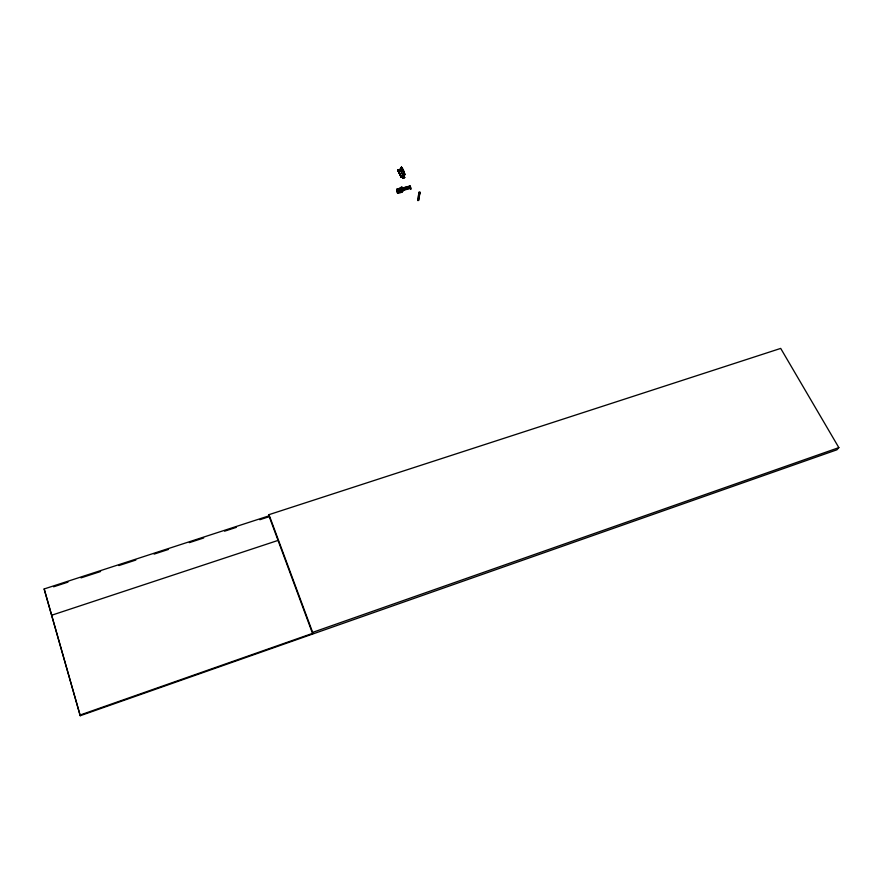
<?xml version="1.0" encoding="UTF-8"?>
<svg xmlns="http://www.w3.org/2000/svg" width="883" height="883" viewBox="0 0 883 883"><rect width="100%" height="100%" fill="white"/><g stroke="black" fill="none" stroke-linecap="round" stroke-linejoin="round"><path stroke-width="1.32" d="M79.945 715.087L312.516 633.387L268.962 515.86L44.15 588.961L80.232 715.727L836.918 449.8L838.85 447.626L780.704 348.41L268.995 514.657L268.951 516.743L259.812 519.723M312.427 634.126L312.637 632.383L268.995 514.657M402.107 191.666C392.118 193.874 404.513 193.432 402.769 190.033L401.522 187.858L402.571 190.474L401.268 187.913L396.942 189.657L398.189 192.141L398.542 190.982L401.92 190.077M404.679 177.351L402.758 177.958C402.03 173.41 401.732 181.147 404.381 176.501A4.327 2.296 -25.9 0 0 404.293 176.346L401.114 177.019L397.803 170.066L401.213 176.986L397.814 170.066L400.97 169.37A4.316 2.318 -26 0 1 401.07 169.547L401.29 170.165M397.151 190.408L397.35 188.951L401.346 187.869L402.725 190.761L402.736 190.011L410.584 187.902M400.341 169.139L400.705 168.708A5.132 2.748 -26.2 0 1 400.86 168.289L400.86 168.289A5.364 2.87 -26.2 0 0 400.683 168.708L401.092 170.861L400.65 169.635A3.83 2.053 -26 0 0 400.584 169.58L397.803 170.066L401.114 177.019C405.264 174.878 404.657 178.962 403.178 177.847L402.714 176.501L403.178 177.847M400.043 169.459L403.343 176.412M401.014 167.98C401.401 165.132 405.86 173.62 404.171 175.22A5.375 2.859 -26.2 0 0 403.995 175.662L401.114 177.019L397.814 170.066L400.992 168.929M397.041 189.238C400.628 193.2 395.087 194.988 397.516 189.26M397.372 188.962L397.295 190.827M397.791 192.814L397.968 191.302M398.255 192.814L398.189 191.567M397.88 192.77L398.652 189.514L401.853 186.644L401.533 188.675L398.575 191.545M396.82 190.684L398.233 192.858M396.975 189.492L398.299 191.975L410.639 188.2M401.18 189.779L401.522 187.858M402.67 190.905L401.82 188.035M402.35 190.154L402.173 191.898L402.758 190.231M417.946 200.551L418.774 193.476L417.946 200.551L418.619 200.364L419.767 193.94L419.094 194.128M418.619 200.364L419.458 193.289M419.006 193.145C417.847 195.044 420.562 193.885 420.198 192.262C419.226 190.827 417.979 193.311 419.789 193.024M400.97 170.607L400.551 169.337M400.915 169.415L400.838 168.995A5.364 2.87 -26.2 0 1 400.981 168.576L401.158 168.256M404.072 177.097L404.006 176.755A3.841 2.042 -25.9 0 0 403.906 176.556L404.006 175.651A5.143 2.726 -26.2 0 1 404.171 175.22L404.403 174.735M403.95 176.114L404.37 175.574A4.757 2.528 -26.2 0 1 404.535 175.187L404.668 174.867M404.204 177.384L403.73 175.938M403.686 176.092L403.873 175.364A5.375 2.859 -26.2 0 1 404.017 174.944L404.469 174.128M401.953 190.011L401.279 188.598L401.622 191.158M401.257 188.576L401.003 189.812L398.895 190.32M401.037 168.808L401.059 168.642A4.746 2.539 -26.2 0 1 401.224 168.245L401.721 167.284L401.003 167.969M397.118 190.253L398.167 192.98M396.975 189.966L401.787 188.686M404.679 174.889C402.604 167.869 398.52 161.732 404.414 174.757M402.471 190.507L398.454 191.578L397.251 188.984M398.443 191.158L402.549 190.154M419.557 194.304L419.878 193.399M401.114 177.019L397.814 170.066M398.487 191.567L397.56 189.47M402.207 176.423L402.758 177.969L402.703 176.479L402.747 177.936L404.69 177.593M402.328 176.721L402.769 177.969L402.714 176.501M312.637 632.383L838.85 447.626M51.611 615.252L278.057 540.407M53.62 586.798L67.969 582.129M81.026 577.879L100.596 571.511M118.874 565.573L135.839 560.054M154.106 554.105L168.454 549.436M189.337 542.648L203.697 537.979M224.58 531.18L236.324 527.361M397.924 170.364L400.617 169.713M417.637 199.9L418.31 199.724M403.553 176.159L401.279 176.743M404.535 177.152L402.626 177.671L404.668 177.45M401.908 188.178L410.275 185.905L410.937 189.293L409.591 187.516M401.986 188.355L409.878 186.247M401.953 188.598L409.833 186.49M402.129 188.819L410.065 186.644M402.317 189.216L410.253 187.041M402.549 189.547L410.44 187.439L402.505 189.624M402.714 189.889L410.606 187.781M402.46 191.037L397.946 191.799M400.981 176.766L403.763 176.247M400.959 170.585L401.5 170.761L401.246 170.033M409.844 186.004L410.507 189.392M400.065 169.326L403.454 176.379M397.803 189.536L398.465 190.949M401.059 169.525L401.103 169.613A4.316 2.318 -26 0 0 400.959 169.348M44.15 588.961L80.232 715.727M402.295 176.666L402.758 177.958M397.825 189.47L397.858 190.651M404.856 174.315L401.346 167.362L404.856 174.315"/></g></svg>
